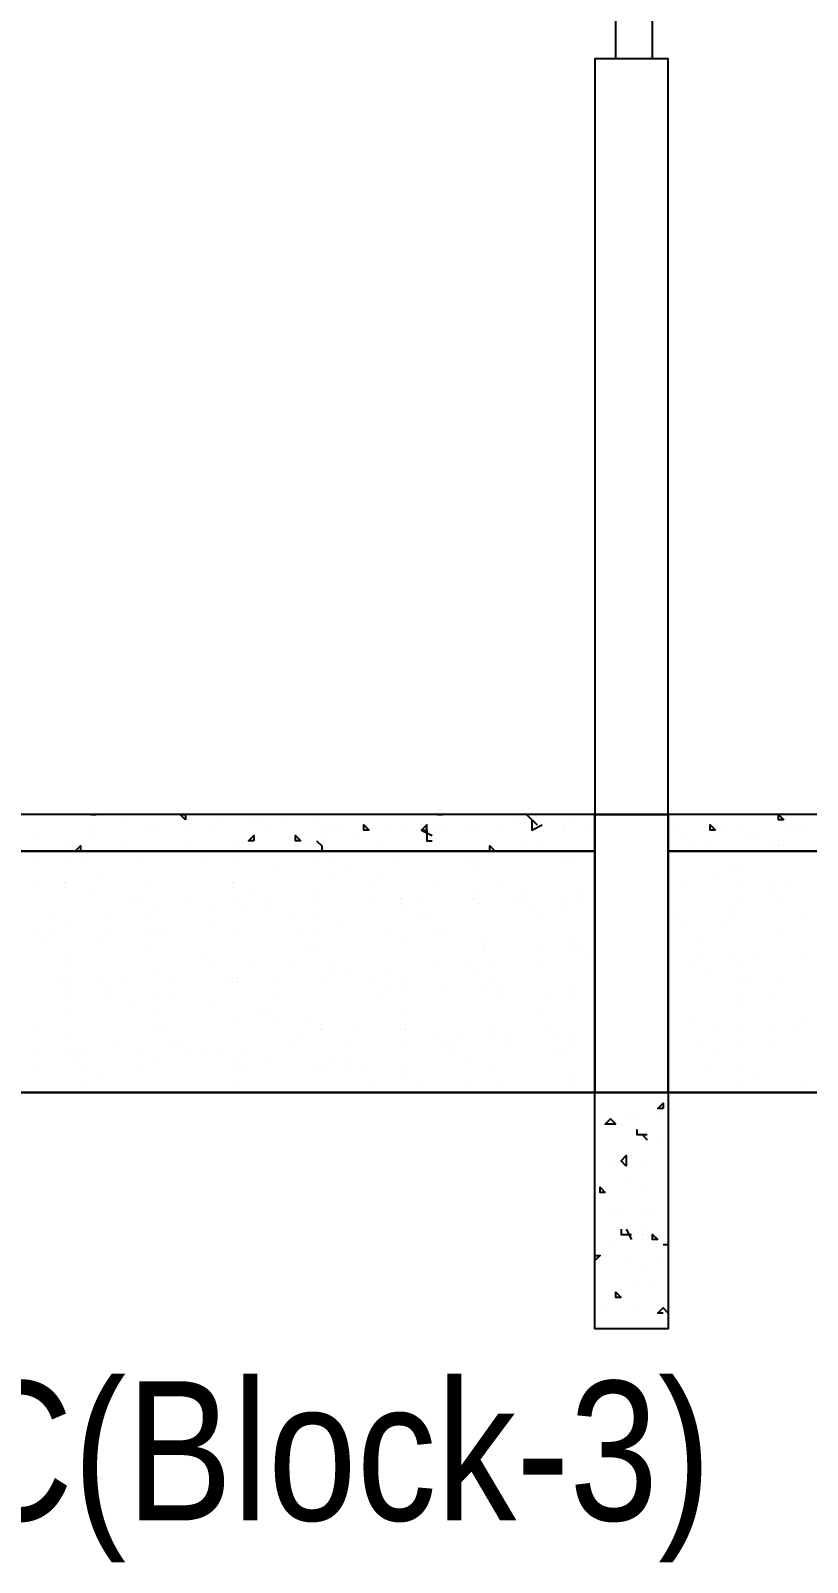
# Model space of a CAD drawing. Header units: metres. Extents: x -941 to 1333, y -28 to 1490.
# Drawn here: x 1021.223 to 1023.732, y 385.915 to 390.864 of the extents above; entities that cross this region are included whole.
import ezdxf

# ---------------------------------------------------------------- set-up
doc = ezdxf.new("R2010")
doc.units = ezdxf.units.M
doc.styles.add('style2A', font='swissc.ttf')

msp = doc.modelspace()

# ---------------------------------------------------------------- linework, layer by layer
at = {"lineweight": 25}
for points in [[(1023.11342, 390.77312), (1023.11342, 400.54116)], [(1023.23213, 390.77312), (1023.23213, 400.54116)], [(1029.04886, 387.43232), (1029.04886, 388.33111), (1029.04886, 390.77312), (1029.28627, 390.77312), (1029.28627, 388.33111), (1029.28627, 387.43232), (1010.98816, 387.43232), (1010.98816, 388.33111), (1010.98816, 390.77312), (1011.22558, 390.77312), (1011.22558, 388.33111), (1011.22558, 387.43232)], [(1023.283, 387.43232), (1023.283, 388.33111), (1023.283, 390.77312), (1023.04558, 390.77312), (1023.04558, 388.33111), (1023.04558, 387.43232)], [(1029.28627, 388.33111), (1010.98816, 388.33111)], [(1021.26495, 388.33111), (1021.26495, 388.33111)], [(1021.41758, 388.33111), (1021.41758, 388.33111)], [(1021.41758, 388.33111), (1021.43454, 388.33111)], [(1021.41758, 388.33111), (1021.41758, 388.33111)], [(1021.43454, 388.33111), (1021.43454, 388.33111)], [(1021.43454, 388.33111), (1021.43454, 388.33111)], [(1021.53629, 388.33111), (1021.53629, 388.33111)], [(1021.53629, 388.31415), (1021.53629, 388.31415)], [(1021.63804, 388.33111), (1021.63804, 388.33111)], [(1021.73979, 388.33111), (1021.73979, 388.33111)], [(1021.73979, 388.31415), (1021.73979, 388.31415)], [(1021.84154, 388.31415), (1021.84154, 388.31415)], [(1021.94329, 388.31415), (1021.94329, 388.31415)], [(1021.96025, 388.31415), (1021.96025, 388.31415)], [(1022.04504, 388.31415), (1022.04504, 388.31415)], [(1022.14679, 388.31415), (1022.14679, 388.31415)], [(1022.53683, 388.33111), (1022.53683, 388.33111)], [(1022.60467, 388.33111), (1022.60467, 388.33111)], [(1022.70642, 388.33111), (1022.70642, 388.33111)], [(1022.79121, 388.31415), (1022.79121, 388.31415)], [(1022.82512, 388.33111), (1022.85904, 388.2972)], [(1022.84208, 388.31415), (1022.84208, 388.28024), (1022.876, 388.2972)], [(1022.97775, 388.31415), (1022.97775, 388.31415)], [(1023.04558, 388.33111), (1023.04558, 388.31415)], [(1023.04558, 388.31415), (1023.04558, 388.31415)], [(1021.23103, 388.26328), (1021.23103, 388.26328)], [(1021.41758, 388.2972), (1021.41758, 388.2972)], [(1021.41758, 388.26328), (1021.41758, 388.26328)], [(1021.60412, 388.28024), (1021.60412, 388.28024)], [(1021.63804, 388.28024), (1021.63804, 388.28024)], [(1021.73979, 388.28024), (1021.73979, 388.28024)], [(1021.80762, 388.2972), (1021.80762, 388.2972)], [(1021.9772, 388.28024), (1021.9772, 388.28024)], [(1022.18071, 388.2972), (1022.18071, 388.2972)], [(1022.18071, 388.26328), (1022.18071, 388.26328)], [(1022.19766, 388.2972), (1022.19766, 388.2972)], [(1022.23158, 388.2972), (1022.23158, 388.2972)], [(1022.28246, 388.26328), (1022.28246, 388.26328)], [(1022.33333, 388.2972), (1022.33333, 388.2972)], [(1022.36725, 388.28024), (1022.36725, 388.28024)], [(1022.43508, 388.2972), (1022.43508, 388.2972)], [(1022.469, 388.28024), (1022.469, 388.28024)], [(1022.48596, 388.28024), (1022.50291, 388.28024), (1022.50291, 388.2972), (1022.48596, 388.28024), (1022.51987, 388.26328)], [(1022.48596, 388.2972), (1022.48596, 388.2972)], [(1022.50291, 388.28024), (1022.50291, 388.24632), (1022.51987, 388.24632)], [(1022.53683, 388.2972), (1022.53683, 388.2972)], [(1022.55379, 388.2972), (1022.55379, 388.2972)], [(1022.63858, 388.2972), (1022.63858, 388.2972)], [(1022.6725, 388.28024), (1022.6725, 388.28024)], [(1022.74033, 388.28024), (1022.74033, 388.28024)], [(1022.74033, 388.28024), (1022.74033, 388.28024)], [(1022.84208, 388.28024), (1022.84208, 388.28024)], [(1022.94383, 388.2972), (1022.94383, 388.2972)], [(1022.94383, 388.28024), (1022.94383, 388.28024)], [(1023.02863, 388.28024), (1023.02863, 388.28024)], [(1023.04558, 388.28024), (1023.04558, 388.28024)], [(1023.31692, 388.2972), (1023.31692, 388.2972)], [(1023.33388, 388.26328), (1023.33388, 388.26328)], [(1023.43563, 388.26328), (1023.43563, 388.26328)], [(1023.45259, 388.2972), (1023.45259, 388.2972)], [(1023.50346, 388.28024), (1023.50346, 388.28024)], [(1023.53738, 388.26328), (1023.53738, 388.26328)], [(1023.57129, 388.26328), (1023.57129, 388.26328)], [(1023.67304, 388.2972), (1023.67304, 388.2972)], [(1023.70696, 388.2972), (1023.70696, 388.2972)], [(1023.72392, 388.28024), (1023.72392, 388.28024)], [(1023.04558, 388.2124), (1017.27973, 388.2124)], [(1021.34974, 388.22936), (1021.34974, 388.22936)], [(1021.53629, 388.24632), (1021.53629, 388.24632)], [(1021.60412, 388.2124), (1021.60412, 388.2124)], [(1021.72283, 388.2124), (1021.72283, 388.2124)], [(1021.73979, 388.22936), (1021.73979, 388.22936)], [(1021.89241, 388.24632), (1021.89241, 388.24632)], [(1021.92633, 388.2124), (1021.92633, 388.2124)], [(1022.07895, 388.22936), (1022.07895, 388.22936)], [(1022.11287, 388.22936), (1022.11287, 388.22936)], [(1022.12983, 388.2124), (1022.12983, 388.2124)], [(1022.14679, 388.24632), (1022.16375, 388.22936), (1022.16375, 388.2124)], [(1022.16375, 388.22936), (1022.16375, 388.22936)], [(1022.35029, 388.22936), (1022.35029, 388.22936)], [(1022.50291, 388.22936), (1022.50291, 388.22936)], [(1022.70642, 388.2124), (1022.70642, 388.22936), (1022.72337, 388.2124)], [(1022.72337, 388.24632), (1022.72337, 388.24632)], [(1022.82512, 388.24632), (1022.82512, 388.24632)], [(1022.82512, 388.2124), (1022.82512, 388.2124)], [(1022.876, 388.22936), (1022.876, 388.22936)], [(1028.99798, 388.2124), (1023.283, 388.2124)], [(1023.36779, 388.22936), (1023.36779, 388.22936)], [(1023.40171, 388.24632), (1023.40171, 388.24632)], [(1023.43563, 388.2124), (1023.43563, 388.2124)], [(1023.60521, 388.24632), (1023.60521, 388.24632)], [(1023.63913, 388.24632), (1023.63913, 388.24632)], [(1023.63913, 388.22936), (1023.63913, 388.22936)], [(1021.24799, 388.17849), (1021.24799, 388.17849)], [(1021.33279, 388.19544), (1021.33279, 388.19544)], [(1021.38366, 388.17849), (1021.38366, 388.17849)], [(1021.58716, 388.19544), (1021.58716, 388.19544)], [(1021.7737, 388.19544), (1021.7737, 388.19544)], [(1021.87545, 388.17849), (1021.87545, 388.17849)], [(1022.02808, 388.16153), (1022.02808, 388.16153)], [(1022.14679, 388.19544), (1022.14679, 388.19544)], [(1022.19766, 388.17849), (1022.19766, 388.17849)], [(1022.24854, 388.16153), (1022.24854, 388.16153)], [(1022.40116, 388.19544), (1022.40116, 388.19544)], [(1022.63858, 388.17849), (1022.63858, 388.17849)], [(1022.6725, 388.19544), (1022.6725, 388.19544)], [(1022.6725, 388.16153), (1022.6725, 388.16153)], [(1022.94383, 388.17849), (1022.94383, 388.17849)], [(1022.96079, 388.19544), (1022.96079, 388.19544)], [(1023.283, 388.16153), (1023.283, 388.16153)], [(1023.4865, 388.16153), (1023.4865, 388.16153)], [(1023.50346, 388.16153), (1023.50346, 388.16153)], [(1021.24799, 388.11065), (1021.24799, 388.11065)], [(1021.33279, 388.11065), (1021.33279, 388.11065)], [(1021.45149, 388.12761), (1021.45149, 388.12761)], [(1021.87545, 388.11065), (1021.87545, 388.11065)], [(1022.19766, 388.14457), (1022.19766, 388.14457)], [(1022.31637, 388.11065), (1022.31637, 388.11065)], [(1022.35029, 388.12761), (1022.35029, 388.12761)], [(1023.43563, 388.12761), (1023.43563, 388.12761)], [(1023.60521, 388.11065), (1023.60521, 388.11065)], [(1023.67304, 388.11065), (1023.67304, 388.11065)], [(1021.33279, 388.09369), (1021.33279, 388.09369)], [(1021.41758, 388.07674), (1021.41758, 388.07674)], [(1021.58716, 388.05978), (1021.58716, 388.05978)], [(1021.60412, 388.09369), (1021.60412, 388.09369)], [(1021.87545, 388.09369), (1021.87545, 388.09369)], [(1021.87545, 388.05978), (1021.87545, 388.05978)], [(1021.92633, 388.07674), (1021.92633, 388.07674)], [(1022.14679, 388.07674), (1022.14679, 388.07674)], [(1022.41812, 388.05978), (1022.41812, 388.05978)], [(1022.48596, 388.05978), (1022.48596, 388.05978)], [(1022.51987, 388.09369), (1022.51987, 388.09369)], [(1022.65554, 388.05978), (1022.65554, 388.05978)], [(1022.6725, 388.07674), (1022.6725, 388.07674)], [(1022.74033, 388.09369), (1022.74033, 388.09369)], [(1022.79121, 388.05978), (1022.79121, 388.05978)], [(1022.82512, 388.07674), (1022.82512, 388.07674)], [(1022.82512, 388.05978), (1022.82512, 388.05978)], [(1022.99471, 388.07674), (1022.99471, 388.07674)], [(1023.33388, 388.09369), (1023.33388, 388.09369)], [(1023.50346, 388.09369), (1023.50346, 388.09369)], [(1023.60521, 388.07674), (1023.60521, 388.07674)], [(1021.55324, 388.04282), (1021.55324, 388.04282)], [(1021.63804, 388.02586), (1021.63804, 388.02586)], [(1021.73979, 388.04282), (1021.73979, 388.04282)], [(1021.80762, 388.02586), (1021.80762, 388.02586)], [(1021.90937, 388.02586), (1021.90937, 388.02586)], [(1021.9772, 388.04282), (1021.9772, 388.04282)], [(1021.99416, 388.02586), (1021.99416, 388.02586)], [(1022.14679, 388.04282), (1022.14679, 388.04282)], [(1022.31637, 388.04282), (1022.31637, 388.04282)], [(1022.41812, 388.04282), (1022.41812, 388.04282)], [(1022.41812, 388.02586), (1022.41812, 388.02586)], [(1022.6725, 388.04282), (1022.6725, 388.04282)], [(1022.84208, 388.02586), (1022.84208, 388.02586)], [(1022.94383, 388.04282), (1022.94383, 388.04282)], [(1022.94383, 388.02586), (1022.94383, 388.02586)], [(1022.99471, 388.04282), (1022.99471, 388.04282)], [(1023.4865, 388.02586), (1023.4865, 388.02586)], [(1023.52042, 388.04282), (1023.52042, 388.04282)], [(1023.65609, 388.04282), (1023.65609, 388.04282)], [(1021.29887, 388.0089), (1021.29887, 388.0089)], [(1021.34974, 387.97499), (1021.34974, 387.97499)], [(1021.46845, 388.0089), (1021.46845, 388.0089)], [(1021.60412, 388.0089), (1021.60412, 388.0089)], [(1021.80762, 387.97499), (1021.80762, 387.97499)], [(1022.062, 387.99194), (1022.062, 387.99194)], [(1022.14679, 387.99194), (1022.14679, 387.99194)], [(1022.21462, 387.97499), (1022.21462, 387.97499)], [(1022.469, 387.99194), (1022.469, 387.99194)], [(1022.50291, 388.0089), (1022.50291, 388.0089)], [(1022.85904, 388.0089), (1022.85904, 388.0089)], [(1023.283, 388.0089), (1023.283, 388.0089)], [(1023.31692, 387.99194), (1023.31692, 387.99194)], [(1023.33388, 387.97499), (1023.33388, 387.97499)], [(1023.46954, 387.97499), (1023.46954, 387.97499)], [(1023.4865, 387.99194), (1023.4865, 387.99194)], [(1023.72392, 387.99194), (1023.72392, 387.99194)], [(1021.23103, 387.95803), (1021.23103, 387.95803)], [(1021.26495, 387.92411), (1021.26495, 387.92411)], [(1021.29887, 387.94107), (1021.29887, 387.94107)], [(1021.45149, 387.92411), (1021.45149, 387.92411)], [(1021.46845, 387.95803), (1021.46845, 387.95803)], [(1021.60412, 387.95803), (1021.60412, 387.95803)], [(1021.62108, 387.94107), (1021.62108, 387.94107)], [(1021.65499, 387.95803), (1021.65499, 387.95803)], [(1021.87545, 387.94107), (1021.87545, 387.94107)], [(1022.09591, 387.94107), (1022.09591, 387.94107)], [(1022.14679, 387.94107), (1022.14679, 387.94107)], [(1022.38421, 387.95803), (1022.38421, 387.95803)], [(1022.41812, 387.92411), (1022.41812, 387.92411)], [(1022.51987, 387.94107), (1022.51987, 387.94107)], [(1022.55379, 387.94107), (1022.55379, 387.94107)], [(1022.68946, 387.92411), (1022.68946, 387.92411)], [(1022.96079, 387.92411), (1022.96079, 387.92411)], [(1023.38475, 387.92411), (1023.38475, 387.92411)], [(1023.63913, 387.95803), (1023.63913, 387.95803)], [(1021.33279, 387.87324), (1021.33279, 387.87324)], [(1021.60412, 387.90715), (1021.60412, 387.90715)], [(1021.7737, 387.87324), (1021.7737, 387.87324)], [(1021.7737, 387.87324), (1021.7737, 387.87324)], [(1022.12983, 387.90715), (1022.12983, 387.90715)], [(1022.14679, 387.90715), (1022.14679, 387.90715)], [(1022.68946, 387.90715), (1022.68946, 387.90715)], [(1022.68946, 387.89019), (1022.68946, 387.89019)], [(1022.85904, 387.89019), (1022.85904, 387.89019)], [(1022.96079, 387.90715), (1022.96079, 387.90715)], [(1022.99471, 387.89019), (1022.99471, 387.89019)], [(1023.02863, 387.87324), (1023.02863, 387.87324)], [(1023.38475, 387.87324), (1023.38475, 387.87324)], [(1023.4865, 387.87324), (1023.4865, 387.87324)], [(1023.55434, 387.87324), (1023.55434, 387.87324)], [(1023.72392, 387.87324), (1023.72392, 387.87324)], [(1021.34974, 387.83932), (1021.34974, 387.83932)], [(1021.62108, 387.82236), (1021.62108, 387.82236)], [(1021.80762, 387.83932), (1021.80762, 387.83932)], [(1021.92633, 387.85628), (1021.92633, 387.85628)], [(1022.07895, 387.83932), (1022.07895, 387.83932)], [(1022.19766, 387.85628), (1022.19766, 387.85628)], [(1022.19766, 387.82236), (1022.19766, 387.82236)], [(1022.24854, 387.82236), (1022.24854, 387.82236)], [(1022.36725, 387.82236), (1022.36725, 387.82236)], [(1022.53683, 387.83932), (1022.53683, 387.83932)], [(1022.63858, 387.85628), (1022.63858, 387.85628)], [(1022.6725, 387.82236), (1022.6725, 387.82236)], [(1022.70642, 387.83932), (1022.70642, 387.83932)], [(1022.876, 387.83932), (1022.876, 387.83932)], [(1023.04558, 387.85628), (1023.04558, 387.85628)], [(1023.35083, 387.83932), (1023.35083, 387.83932)], [(1023.40171, 387.82236), (1023.40171, 387.82236)], [(1023.50346, 387.83932), (1023.50346, 387.83932)], [(1021.31583, 387.78844), (1021.31583, 387.78844)], [(1021.34974, 387.8054), (1021.34974, 387.8054)], [(1021.34974, 387.77148), (1021.34974, 387.77148)], [(1021.45149, 387.8054), (1021.45149, 387.8054)], [(1021.48541, 387.77148), (1021.48541, 387.77148)], [(1021.51933, 387.78844), (1021.51933, 387.78844)], [(1021.68891, 387.78844), (1021.68891, 387.78844)], [(1021.8585, 387.8054), (1021.8585, 387.8054)], [(1021.87545, 387.78844), (1021.87545, 387.78844)], [(1021.89241, 387.8054), (1021.89241, 387.8054)], [(1021.89241, 387.78844), (1021.89241, 387.78844)], [(1022.02808, 387.8054), (1022.02808, 387.8054)], [(1022.16375, 387.78844), (1022.16375, 387.78844)], [(1022.31637, 387.78844), (1022.31637, 387.78844)], [(1022.36725, 387.77148), (1022.36725, 387.77148)], [(1022.41812, 387.78844), (1022.41812, 387.78844)], [(1022.41812, 387.78844), (1022.41812, 387.78844)], [(1022.41812, 387.77148), (1022.41812, 387.77148)], [(1022.57075, 387.77148), (1022.57075, 387.77148)], [(1022.68946, 387.77148), (1022.68946, 387.77148)], [(1022.72337, 387.78844), (1022.72337, 387.78844)], [(1022.74033, 387.77148), (1022.74033, 387.77148)], [(1022.96079, 387.77148), (1022.96079, 387.77148)], [(1023.50346, 387.8054), (1023.50346, 387.8054)], [(1023.53738, 387.8054), (1023.53738, 387.8054)], [(1023.65609, 387.78844), (1023.65609, 387.78844)], [(1021.34974, 387.73757), (1021.34974, 387.73757)], [(1021.46845, 387.75453), (1021.46845, 387.75453)], [(1021.55324, 387.72061), (1021.55324, 387.72061)], [(1021.63804, 387.73757), (1021.63804, 387.73757)], [(1021.68891, 387.73757), (1021.68891, 387.73757)], [(1021.80762, 387.72061), (1021.80762, 387.72061)], [(1022.02808, 387.75453), (1022.02808, 387.75453)], [(1022.35029, 387.75453), (1022.35029, 387.75453)], [(1022.74033, 387.75453), (1022.74033, 387.75453)], [(1022.89296, 387.73757), (1022.89296, 387.73757)], [(1022.96079, 387.73757), (1022.96079, 387.73757)], [(1023.04558, 387.72061), (1023.04558, 387.72061)], [(1023.50346, 387.73757), (1023.50346, 387.73757)], [(1023.50346, 387.72061), (1023.50346, 387.72061)], [(1023.60521, 387.75453), (1023.60521, 387.75453)], [(1021.34974, 387.68669), (1021.34974, 387.68669)], [(1021.62108, 387.68669), (1021.62108, 387.68669)], [(1021.89241, 387.66973), (1021.89241, 387.66973)], [(1021.96025, 387.70365), (1021.96025, 387.70365)], [(1021.99416, 387.70365), (1021.99416, 387.70365)], [(1022.02808, 387.66973), (1022.02808, 387.66973)], [(1022.11287, 387.66973), (1022.11287, 387.66973)], [(1022.41812, 387.70365), (1022.41812, 387.70365)], [(1022.85904, 387.68669), (1022.85904, 387.68669)], [(1023.283, 387.68669), (1023.283, 387.68669)], [(1023.36779, 387.66973), (1023.36779, 387.66973)], [(1023.72392, 387.66973), (1023.72392, 387.66973)], [(1021.23103, 387.63582), (1021.23103, 387.63582)], [(1021.33279, 387.61886), (1021.33279, 387.61886)], [(1021.62108, 387.65278), (1021.62108, 387.65278)], [(1021.65499, 387.63582), (1021.65499, 387.63582)], [(1022.09591, 387.61886), (1022.09591, 387.61886)], [(1022.16375, 387.65278), (1022.16375, 387.65278)], [(1022.16375, 387.63582), (1022.16375, 387.63582)], [(1022.28246, 387.65278), (1022.28246, 387.65278)], [(1022.43508, 387.65278), (1022.43508, 387.65278)], [(1022.43508, 387.63582), (1022.43508, 387.63582)], [(1022.51987, 387.61886), (1022.51987, 387.61886)], [(1022.60467, 387.61886), (1022.60467, 387.61886)], [(1022.70642, 387.63582), (1022.70642, 387.63582)], [(1022.70642, 387.61886), (1022.70642, 387.61886)], [(1022.75729, 387.61886), (1022.75729, 387.61886)], [(1022.89296, 387.65278), (1022.89296, 387.65278)], [(1022.92687, 387.61886), (1022.92687, 387.61886)], [(1022.96079, 387.61886), (1022.96079, 387.61886)], [(1023.43563, 387.63582), (1023.43563, 387.63582)], [(1023.52042, 387.65278), (1023.52042, 387.65278)], [(1023.60521, 387.65278), (1023.60521, 387.65278)], [(1023.69, 387.63582), (1023.69, 387.63582)], [(1021.50237, 387.6019), (1021.50237, 387.6019)], [(1021.67195, 387.58494), (1021.67195, 387.58494)], [(1021.70587, 387.6019), (1021.70587, 387.6019)], [(1021.73979, 387.56798), (1021.73979, 387.56798)], [(1021.90937, 387.56798), (1021.90937, 387.56798)], [(1022.07895, 387.58494), (1022.07895, 387.58494)], [(1022.24854, 387.58494), (1022.24854, 387.58494)], [(1022.41812, 387.6019), (1022.41812, 387.6019)], [(1022.57075, 387.58494), (1022.57075, 387.58494)], [(1022.58771, 387.6019), (1022.58771, 387.6019)], [(1022.75729, 387.58494), (1022.75729, 387.58494)], [(1022.90992, 387.56798), (1022.90992, 387.56798)], [(1022.94383, 387.56798), (1022.94383, 387.56798)], [(1022.96079, 387.6019), (1022.96079, 387.6019)], [(1023.38475, 387.6019), (1023.38475, 387.6019)], [(1023.43563, 387.56798), (1023.43563, 387.56798)], [(1023.50346, 387.6019), (1023.50346, 387.6019)], [(1023.62217, 387.6019), (1023.62217, 387.6019)], [(1021.23103, 387.55103), (1021.23103, 387.55103)], [(1021.33279, 387.55103), (1021.33279, 387.55103)], [(1021.3667, 387.55103), (1021.3667, 387.55103)], [(1021.3667, 387.53407), (1021.3667, 387.53407)], [(1021.38366, 387.51711), (1021.38366, 387.51711)], [(1021.40062, 387.55103), (1021.40062, 387.55103)], [(1021.5702, 387.55103), (1021.5702, 387.55103)], [(1021.5702, 387.51711), (1021.5702, 387.51711)], [(1021.63804, 387.53407), (1021.63804, 387.53407)], [(1021.7737, 387.55103), (1021.7737, 387.55103)], [(1021.82458, 387.55103), (1021.82458, 387.55103)], [(1021.89241, 387.53407), (1021.89241, 387.53407)], [(1021.89241, 387.51711), (1021.89241, 387.51711)], [(1021.90937, 387.51711), (1021.90937, 387.51711)], [(1021.99416, 387.53407), (1021.99416, 387.53407)], [(1022.14679, 387.51711), (1022.14679, 387.51711)], [(1022.16375, 387.51711), (1022.16375, 387.51711)], [(1022.19766, 387.53407), (1022.19766, 387.53407)], [(1022.24854, 387.53407), (1022.24854, 387.53407)], [(1022.24854, 387.51711), (1022.24854, 387.51711)], [(1022.43508, 387.51711), (1022.43508, 387.51711)], [(1022.58771, 387.55103), (1022.58771, 387.55103)], [(1022.63858, 387.53407), (1022.63858, 387.53407)], [(1023.40171, 387.51711), (1023.40171, 387.51711)], [(1023.50346, 387.51711), (1023.50346, 387.51711)], [(1021.23103, 387.50015), (1021.23103, 387.50015)], [(1021.38366, 387.46623), (1021.38366, 387.46623)], [(1021.45149, 387.48319), (1021.45149, 387.48319)], [(1021.87545, 387.46623), (1021.87545, 387.46623)], [(1022.29941, 387.50015), (1022.29941, 387.50015)], [(1022.31637, 387.46623), (1022.31637, 387.46623)], [(1022.43508, 387.48319), (1022.43508, 387.48319)], [(1022.469, 387.46623), (1022.469, 387.46623)], [(1022.70642, 387.50015), (1022.70642, 387.50015)], [(1022.97775, 387.48319), (1022.97775, 387.48319)], [(1022.97775, 387.46623), (1022.97775, 387.46623)], [(1023.50346, 387.46623), (1023.50346, 387.46623)], [(1023.55434, 387.48319), (1023.55434, 387.48319)], [(1023.72392, 387.46623), (1023.72392, 387.46623)], [(1021.53629, 387.43232), (1021.53629, 387.43232)], [(1021.92633, 387.43232), (1021.92633, 387.43232)], [(1022.63858, 387.44928), (1022.63858, 387.44928)], [(1022.74033, 387.44928), (1022.74033, 387.44928)], [(1022.77425, 387.43232), (1022.77425, 387.43232)], [(1023.14733, 387.43232), (1023.14733, 387.43232)], [(1023.283, 387.43232), (1023.283, 387.43232)], [(1023.50346, 387.43232), (1023.50346, 387.43232)], [(1023.60521, 387.43232), (1023.60521, 387.43232)], [(1023.09646, 387.34752), (1023.09646, 387.34752)], [(1023.13038, 387.33057), (1023.13038, 387.33057)], [(1023.16429, 387.34752), (1023.16429, 387.34752)], [(1023.18125, 387.34752), (1023.18125, 387.34752)], [(1023.26604, 387.34752), (1023.26604, 387.34752)], [(1023.04558, 387.31361), (1023.04558, 387.31361)], [(1023.18125, 387.31361), (1023.18125, 387.29665), (1023.21517, 387.29665)], [(1023.19821, 387.29665), (1023.21517, 387.27969)], [(1023.19821, 387.27969), (1023.19821, 387.27969)], [(1023.26604, 387.27969), (1023.26604, 387.27969)], [(1023.16429, 387.22882), (1023.16429, 387.22882)], [(1023.283, 387.26273), (1023.283, 387.26273)], [(1023.11342, 387.1949), (1023.11342, 387.1949)], [(1023.21517, 387.1949), (1023.21517, 387.1949)], [(1023.0795, 387.12707), (1023.0795, 387.12707)], [(1023.16429, 387.16098), (1023.16429, 387.16098)], [(1023.19821, 387.12707), (1023.19821, 387.12707)], [(1023.09646, 387.04227), (1023.09646, 387.04227)], [(1023.13038, 387.04227), (1023.13038, 387.04227)], [(1023.19821, 387.04227), (1023.19821, 387.04227)], [(1023.23213, 387.04227), (1023.23213, 387.04227)], [(1023.13038, 386.9914), (1023.13038, 386.97444), (1023.16429, 386.97444)], [(1023.14733, 386.9914), (1023.16429, 386.95748)], [(1023.19821, 386.9914), (1023.19821, 386.9914)], [(1023.19821, 386.97444), (1023.19821, 386.97444)], [(1023.09646, 386.94052), (1023.09646, 386.94052)], [(1023.19821, 386.95748), (1023.19821, 386.95748)], [(1023.283, 386.95748), (1023.283, 386.94052), (1023.26604, 386.94052)], [(1023.283, 386.95748), (1023.283, 386.95748)], [(1023.04558, 386.90661), (1023.06254, 386.90661), (1023.04558, 386.88965)], [(1023.04558, 386.88965), (1023.04558, 386.88965)], [(1023.14733, 386.88965), (1023.14733, 386.88965)], [(1023.24908, 386.88965), (1023.24908, 386.88965)], [(1023.21517, 386.85573), (1023.21517, 386.85573)], [(1023.18125, 386.80486), (1023.18125, 386.80486)], [(1023.23213, 386.80486), (1023.23213, 386.80486)], [(1023.0795, 386.73702), (1023.0795, 386.73702)], [(1023.13038, 386.75398), (1023.13038, 386.75398)], [(1023.18125, 386.73702), (1023.18125, 386.73702)], [(1023.26604, 386.72006), (1023.24908, 386.72006), (1023.26604, 386.73702), (1023.283, 386.72006)], [(1023.26604, 386.73702), (1023.26604, 386.73702)], [(1023.0795, 386.66919), (1023.0795, 386.66919)]]:
    msp.add_lwpolyline(points, dxfattribs=at)
for points in [[(1023.283, 388.33111), (1023.283, 390.77312), (1023.04558, 390.77312), (1023.04558, 388.33111)], [(1023.04558, 388.2124), (1023.04558, 388.33111), (1017.27973, 388.33111), (1017.27973, 388.2124)], [(1021.72283, 388.31415), (1021.70587, 388.33111), (1021.72283, 388.33111)], [(1022.55379, 388.33111), (1022.53683, 388.33111)], [(1023.283, 387.43232), (1023.283, 388.33111), (1023.04558, 388.33111), (1023.04558, 387.43232)], [(1029.04886, 388.2124), (1029.04886, 388.33111), (1023.283, 388.33111), (1023.283, 388.2124)], [(1023.65609, 388.31415), (1023.63913, 388.31415), (1023.63913, 388.33111)], [(1021.94329, 388.24632), (1021.92633, 388.24632), (1021.94329, 388.26328)], [(1022.09591, 388.24632), (1022.07895, 388.24632), (1022.07895, 388.26328)], [(1022.31637, 388.28024), (1022.29941, 388.28024), (1022.29941, 388.2972)], [(1023.43563, 388.28024), (1023.41867, 388.28024), (1023.41867, 388.2972)], [(1023.04558, 387.43232), (1023.04558, 388.2124), (1017.27973, 388.2124), (1017.27973, 387.43232)], [(1021.38366, 388.2124), (1021.3667, 388.2124), (1021.38366, 388.22936)], [(1029.04886, 387.43232), (1029.04886, 388.2124), (1023.283, 388.2124), (1023.283, 387.43232)], [(1023.283, 387.43232), (1023.283, 386.66919), (1023.04558, 386.66919), (1023.04558, 387.43232)], [(1023.26604, 387.38144), (1023.24908, 387.38144), (1023.26604, 387.3984)], [(1023.11342, 387.33057), (1023.0795, 387.33057), (1023.09646, 387.34752)], [(1023.14733, 387.1949), (1023.13038, 387.21186), (1023.14733, 387.22882)], [(1023.0795, 387.11011), (1023.06254, 387.11011), (1023.06254, 387.12707)], [(1023.24908, 386.95748), (1023.23213, 386.95748), (1023.23213, 386.97444)], [(1023.13038, 386.77094), (1023.11342, 386.77094), (1023.11342, 386.7879)]]:
    msp.add_lwpolyline(points, close=True, dxfattribs=at)

# ---------------------------------------------------------------- texts
at = {"insert": (1017.37959, 385.91467), "char_height": 0.4499989, "width": 8.6071615, "attachment_point": 7, "style": 'style2A'}
msp.add_mtext('SECTION AT CC(Block-3)', dxfattribs=at)

doc.saveas('drawing.dxf')
